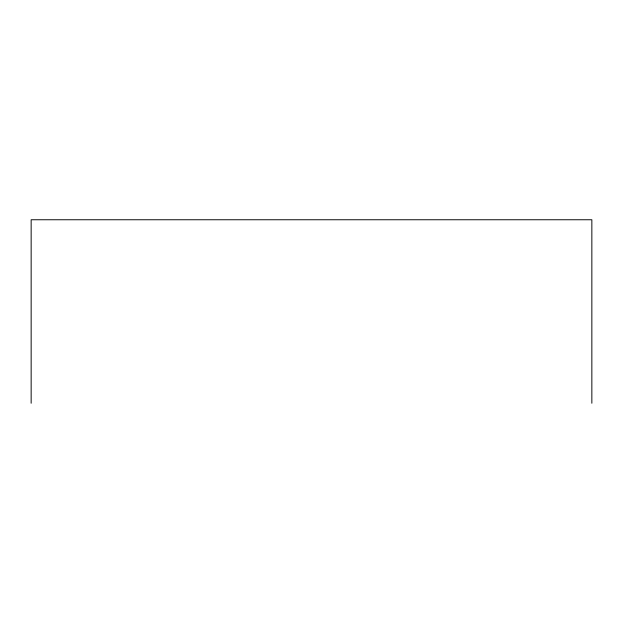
<?xml version="1.0" encoding="UTF-8"?>
<svg xmlns="http://www.w3.org/2000/svg" width="623" height="623" viewBox="0 0 623 623"><rect width="100%" height="100%" fill="white"/><g stroke="black" fill="none" stroke-linecap="round" stroke-linejoin="round"><path stroke-width="0.93" d="M591.85 403.245L591.85 219.755L31.15 219.755L31.15 403.245"/></g></svg>
